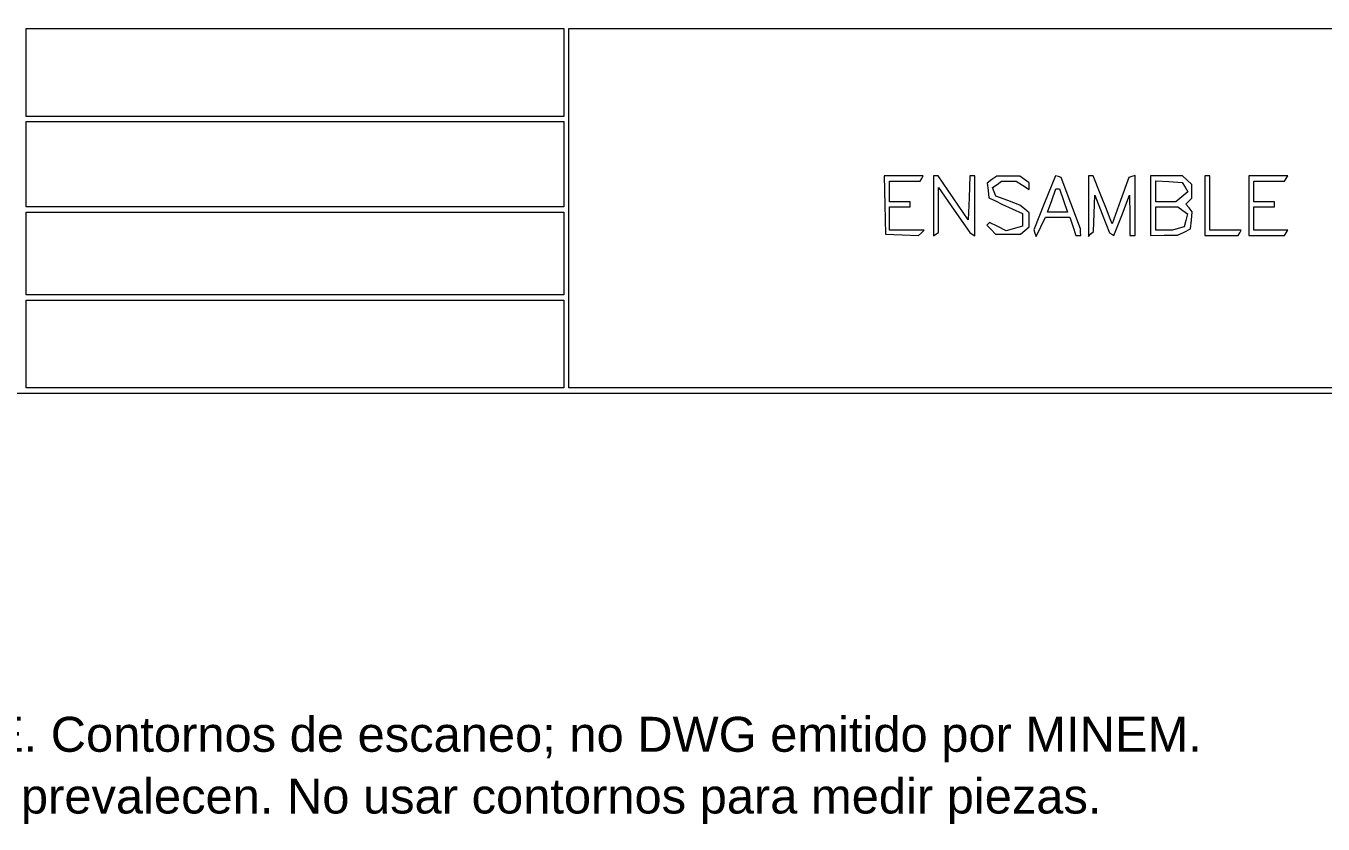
# Paper-space layout 'AN-12-DGE-067' of a CAD drawing. Header units: metres, sheet in millimetres. Extents: x 12 to 193, y 4 to 291.
# Drawn here: x 43.7 to 106.7, y 4.5 to 43.3 of the extents above; entities that cross this region are included whole.
import ezdxf

# ---------------------------------------------------------------- set-up
doc = ezdxf.new("R2010")
doc.units = ezdxf.units.M
doc.layers.add('DGE_CONTORNOS', color=7, linetype='Continuous', lineweight=0)
doc.layers.add('DGE_DATOS', color=7, linetype='Continuous', lineweight=0)
doc.styles.add('DGE_ARIAL', font='arial.ttf')

# ---------------------------------------------------------------- blocks, each defined once
blk = doc.blocks.new('LP_REF_DGE_MT_067')
at = {"layer": 'DGE_CONTORNOS'}
for points in [[(30.214, 147.409), (30.214, 25.438), (111.65, 25.438), (193.086, 25.438), (193.086, 147.409), (193.086, 269.381), (111.65, 269.381), (30.214, 269.381)], [(69.801, 41.022), (69.801, 38.885), (56.731, 38.885), (43.661, 38.885), (43.661, 41.022), (43.661, 43.158), (56.731, 43.158), (69.801, 43.158)], [(170.968, 34.424), (170.968, 25.689), (120.51, 25.689), (70.052, 25.689), (70.052, 34.424), (70.052, 43.158), (120.51, 43.158), (170.968, 43.158)], [(69.801, 36.56), (69.801, 34.487), (56.731, 34.487), (43.661, 34.487), (43.661, 36.56), (43.661, 38.634), (56.731, 38.634), (69.801, 38.634)], [(85.412, 34.581), (85.447, 33.167), (86.251, 33.129), (87.056, 33.091), (87.188, 33.223), (87.32, 33.355), (86.478, 33.355), (85.636, 33.355), (85.636, 33.921), (85.636, 34.487), (86.139, 34.487), (86.641, 34.487), (86.641, 34.612), (86.641, 34.738), (86.139, 34.738), (85.636, 34.738), (85.636, 35.241), (85.636, 35.743), (86.382, 35.743), (87.129, 35.743), (87.207, 35.869), (87.284, 35.995), (86.33, 35.995), (85.376, 35.995)], [(87.772, 34.542), (87.772, 33.089), (87.898, 33.167), (88.024, 33.245), (88.024, 34.334), (88.024, 35.423), (88.784, 34.33), (89.545, 33.237), (89.664, 33.163), (89.783, 33.089), (89.783, 34.542), (89.783, 35.995), (89.662, 35.995), (89.541, 35.995), (89.505, 34.926), (89.469, 33.856), (88.74, 34.926), (88.012, 35.995), (87.892, 35.995), (87.772, 35.995)], [(90.622, 35.813), (90.393, 35.639), (90.433, 35.287), (90.474, 34.934), (90.788, 34.775), (91.103, 34.615), (91.605, 34.393), (92.108, 34.17), (92.108, 33.862), (92.108, 33.553), (91.711, 33.439), (91.314, 33.326), (90.905, 33.53), (90.496, 33.734), (90.43, 33.667), (90.364, 33.601), (90.58, 33.384), (90.797, 33.167), (91.402, 33.167), (92.007, 33.167), (92.214, 33.339), (92.422, 33.512), (92.422, 33.854), (92.422, 34.196), (92.202, 34.387), (91.982, 34.578), (91.393, 34.798), (90.805, 35.017), (90.727, 35.22), (90.649, 35.423), (90.868, 35.583), (91.088, 35.743), (91.445, 35.743), (91.803, 35.743), (92.112, 35.54), (92.422, 35.337), (92.422, 35.495), (92.422, 35.653), (92.202, 35.82), (91.982, 35.987), (91.417, 35.987), (90.851, 35.987)], [(93.18, 34.685), (92.65, 33.365), (92.707, 33.203), (92.765, 33.041), (92.994, 33.513), (93.223, 33.984), (93.818, 33.984), (94.413, 33.984), (94.559, 33.544), (94.704, 33.104), (94.82, 33.104), (94.936, 33.104), (94.93, 33.261), (94.924, 33.418), (94.459, 34.666), (93.993, 35.913), (93.852, 35.959), (93.711, 36.005)], [(95.313, 34.524), (95.313, 33.054), (95.432, 33.173), (95.551, 33.293), (95.589, 34.172), (95.627, 35.052), (95.983, 34.142), (96.34, 33.231), (96.444, 33.167), (96.548, 33.103), (96.928, 34.077), (97.308, 35.052), (97.316, 34.078), (97.323, 33.104), (97.449, 33.104), (97.575, 33.104), (97.575, 34.56), (97.575, 36.016), (97.429, 35.967), (97.283, 35.918), (96.875, 34.794), (96.467, 33.67), (96.343, 33.984), (96.22, 34.298), (95.878, 35.146), (95.537, 35.995), (95.425, 35.995), (95.313, 35.995)], [(98.329, 34.549), (98.329, 33.104), (98.989, 33.106), (99.648, 33.108), (99.963, 33.266), (100.277, 33.424), (100.317, 33.838), (100.357, 34.252), (100.203, 34.437), (100.049, 34.623), (100.194, 34.768), (100.34, 34.914), (100.34, 35.246), (100.34, 35.579), (100.11, 35.787), (99.88, 35.995), (99.104, 35.995), (98.329, 35.995)], [(100.968, 34.549), (100.968, 33.104), (101.777, 33.104), (102.587, 33.104), (102.665, 33.23), (102.742, 33.355), (101.981, 33.355), (101.219, 33.355), (101.219, 34.675), (101.219, 35.995), (101.094, 35.995), (100.968, 35.995)], [(103.104, 34.549), (103.104, 33.104), (103.977, 33.104), (104.849, 33.104), (104.927, 33.23), (105.004, 33.355), (104.18, 33.355), (103.356, 33.355), (103.356, 33.921), (103.356, 34.487), (103.858, 34.487), (104.361, 34.487), (104.361, 34.612), (104.361, 34.738), (103.858, 34.738), (103.356, 34.738), (103.356, 35.241), (103.356, 35.743), (104.102, 35.743), (104.849, 35.743), (104.927, 35.869), (105.004, 35.995), (104.054, 35.995), (103.104, 35.995)], [(94.099, 34.801), (94.292, 34.235), (93.803, 34.235), (93.314, 34.235), (93.524, 34.801), (93.733, 35.366), (93.82, 35.366), (93.907, 35.366)], [(100.012, 35.453), (100.151, 35.225), (99.854, 34.981), (99.558, 34.738), (99.069, 34.738), (98.58, 34.738), (98.58, 35.247), (98.58, 35.756), (99.227, 35.718), (99.874, 35.68)], [(69.801, 32.224), (69.801, 30.213), (56.731, 30.213), (43.661, 30.213), (43.661, 32.224), (43.661, 34.235), (56.731, 34.235), (69.801, 34.235)], [(99.894, 34.318), (100.125, 34.149), (100.045, 33.83), (99.965, 33.511), (99.681, 33.435), (99.397, 33.359), (98.989, 33.357), (98.58, 33.355), (98.58, 33.921), (98.58, 34.487), (99.122, 34.487), (99.663, 34.487)], [(69.801, 27.826), (69.801, 25.689), (56.731, 25.689), (43.661, 25.689), (43.661, 27.826), (43.661, 29.962), (56.731, 29.962), (69.801, 29.962)]]:
    blk.add_lwpolyline(points, close=True, dxfattribs=at)
at = {"layer": 'DGE_DATOS', "style": 'DGE_ARIAL'}
for s, p in [('CAD derivado de lamina DGE. Contornos de escaneo; no DWG emitido por MINEM.', (12, 8)), ('mm de hoja. Cotas originales prevalecen. No usar contornos para medir piezas.', (12, 5))]:
    blk.add_text(s, height=1.7, dxfattribs=at).set_placement(p)

psp = doc.layouts.new('AN-12-DGE-067')

# ---------------------------------------------------------------- block references
at = {"layer": 'DGE_DATOS'}
psp.add_blockref('LP_REF_DGE_MT_067', (0, 0), dxfattribs=at)

doc.saveas('drawing.dxf')
